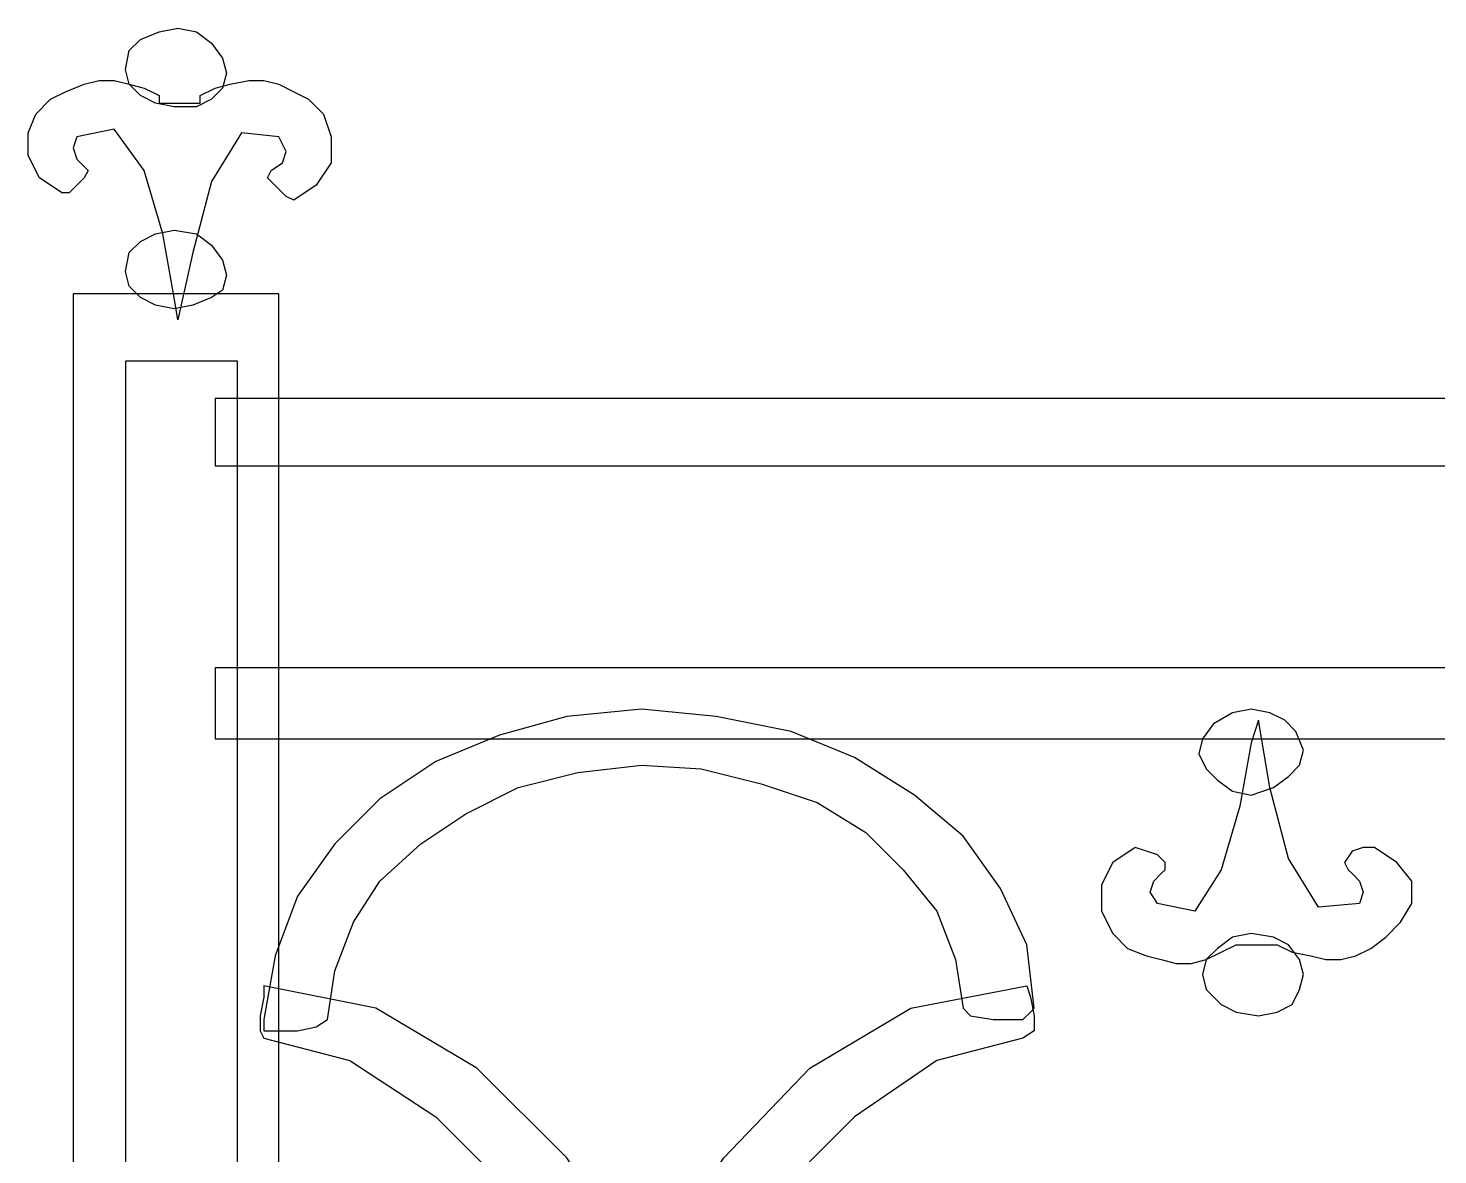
# Model space of a CAD drawing. Header units: centimetres. Extents: x -67 to 70, y -37 to 40.
# Drawn here: x -67.33 to -35.5, y 14.16 to 39.6 of the extents above; entities that cross this region are included whole.
import ezdxf

# ---------------------------------------------------------------- set-up
doc = ezdxf.new("R2010")
doc.units = ezdxf.units.CM
doc.header["$MEASUREMENT"] = 0
doc.layers.add('layer 1', color=7, linetype='Continuous')

msp = doc.modelspace()

# ---------------------------------------------------------------- linework, layer by layer
at = {"layer": 'layer 1', "color": 108}
for points, knots in [([(-62.85775, 38.58272), (-62.85775, 38.58272), (-62.94222, 38.92059), (-62.94222, 38.92059), (-62.94222, 38.92059), (-62.94222, 38.92059), (-63.19562, 39.25846), (-63.19562, 39.25846), (-63.19562, 39.25846), (-63.19562, 39.25846), (-63.53348, 39.51186), (-63.53348, 39.51186), (-63.53348, 39.51186), (-63.53348, 39.51186), (-63.95581, 39.59632), (-63.95581, 39.59632), (-63.95581, 39.59632), (-63.95581, 39.59632), (-64.37814, 39.51186), (-64.37814, 39.51186), (-64.37814, 39.51186), (-64.37814, 39.51186), (-64.80048, 39.34292), (-64.80048, 39.34292), (-64.80048, 39.34292), (-64.80048, 39.34292), (-65.05388, 39.08952), (-65.05388, 39.08952), (-65.05388, 39.08952), (-65.05388, 39.08952), (-65.13834, 38.66719), (-65.13834, 38.66719), (-65.13834, 38.66719), (-65.13834, 38.66719), (-65.05388, 38.32933), (-65.05388, 38.32933), (-65.05388, 38.32933), (-65.05388, 38.32933), (-64.80048, 38.07593), (-64.80048, 38.07593), (-64.80048, 38.07593), (-64.80048, 38.07593), (-64.46261, 37.90699), (-64.46261, 37.90699), (-64.46261, 37.90699), (-64.46261, 37.90699), (-64.04028, 37.82253), (-64.04028, 37.82253), (-64.04028, 37.82253), (-64.04028, 37.82253), (-63.53348, 37.82253), (-63.53348, 37.82253), (-63.53348, 37.82253), (-63.53348, 37.82253), (-63.19562, 37.99146), (-63.19562, 37.99146), (-63.19562, 37.99146), (-63.19562, 37.99146), (-62.94222, 38.24486), (-62.94222, 38.24486), (-62.94222, 38.24486), (-62.94222, 38.24486), (-62.85775, 38.58272), (-62.85775, 38.58272)], [0, 0, 0, 0, 0.0625, 0.0625, 0.0625, 0.0625, 0.125, 0.125, 0.125, 0.125, 0.1875, 0.1875, 0.1875, 0.1875, 0.25, 0.25, 0.25, 0.25, 0.3125, 0.3125, 0.3125, 0.3125, 0.375, 0.375, 0.375, 0.375, 0.4375, 0.4375, 0.4375, 0.4375, 0.5, 0.5, 0.5, 0.5, 0.5625, 0.5625, 0.5625, 0.5625, 0.625, 0.625, 0.625, 0.625, 0.6875, 0.6875, 0.6875, 0.6875, 0.75, 0.75, 0.75, 0.75, 0.8125, 0.8125, 0.8125, 0.8125, 0.875, 0.875, 0.875, 0.875, 0.9375, 0.9375, 0.9375, 0.9375, 1, 1, 1, 1]), ([(-63.44901, 37.90699), (-63.44901, 37.90699), (-64.37814, 37.90699), (-64.37814, 37.90699), (-64.37814, 37.90699), (-64.37814, 37.90699), (-64.37814, 38.07593), (-64.37814, 38.07593), (-64.37814, 38.07593), (-64.37814, 38.07593), (-64.71601, 38.24486), (-64.71601, 38.24486), (-64.71601, 38.24486), (-64.71601, 38.24486), (-65.05388, 38.32933), (-65.05388, 38.32933), (-65.05388, 38.32933), (-65.05388, 38.32933), (-65.39174, 38.41379), (-65.39174, 38.41379), (-65.39174, 38.41379), (-65.39174, 38.41379), (-65.72961, 38.41379), (-65.72961, 38.41379), (-65.72961, 38.41379), (-65.72961, 38.41379), (-66.06747, 38.32933), (-66.06747, 38.32933), (-66.06747, 38.32933), (-66.06747, 38.32933), (-66.48981, 38.16039), (-66.48981, 38.16039), (-66.48981, 38.16039), (-66.48981, 38.16039), (-66.82767, 37.99146), (-66.82767, 37.99146), (-66.82767, 37.99146), (-66.82767, 37.99146), (-67.16554, 37.65359), (-67.16554, 37.65359), (-67.16554, 37.65359), (-67.16554, 37.65359), (-67.33447, 37.23126), (-67.33447, 37.23126), (-67.33447, 37.23126), (-67.33447, 37.23126), (-67.33447, 36.72446), (-67.33447, 36.72446), (-67.33447, 36.72446), (-67.33447, 36.72446), (-67.08107, 36.21767), (-67.08107, 36.21767), (-67.08107, 36.21767), (-67.08107, 36.21767), (-66.57427, 35.8798), (-66.57427, 35.8798), (-66.57427, 35.8798), (-66.57427, 35.8798), (-66.40534, 35.8798), (-66.40534, 35.8798), (-66.40534, 35.8798), (-66.40534, 35.8798), (-66.23641, 36.04873), (-66.23641, 36.04873), (-66.23641, 36.04873), (-66.23641, 36.04873), (-66.06747, 36.21767), (-66.06747, 36.21767), (-66.06747, 36.21767), (-66.06747, 36.21767), (-65.98301, 36.3866), (-65.98301, 36.3866), (-65.98301, 36.3866), (-65.98301, 36.3866), (-66.06747, 36.47106), (-66.06747, 36.47106), (-66.06747, 36.47106), (-66.06747, 36.47106), (-66.23641, 36.64), (-66.23641, 36.64), (-66.23641, 36.64), (-66.23641, 36.64), (-66.32087, 36.8934), (-66.32087, 36.8934), (-66.32087, 36.8934), (-66.32087, 36.8934), (-66.23641, 37.1468), (-66.23641, 37.1468), (-66.23641, 37.1468), (-66.23641, 37.1468), (-65.39174, 37.31573), (-65.39174, 37.31573), (-65.39174, 37.31573), (-65.39174, 37.31573), (-64.71601, 36.3866), (-64.71601, 36.3866), (-64.71601, 36.3866), (-64.71601, 36.3866), (-64.29368, 34.95067), (-64.29368, 34.95067), (-64.29368, 34.95067), (-64.29368, 34.95067), (-64.04028, 33.51474), (-64.04028, 33.51474), (-64.04028, 33.51474), (-64.04028, 33.51474), (-63.95581, 33.00794), (-63.95581, 33.00794), (-63.95581, 33.00794), (-63.95581, 33.00794), (-63.61795, 34.52834), (-63.61795, 34.52834), (-63.61795, 34.52834), (-63.61795, 34.52834), (-63.19562, 36.1332), (-63.19562, 36.1332), (-63.19562, 36.1332), (-63.19562, 36.1332), (-62.51988, 37.23126), (-62.51988, 37.23126), (-62.51988, 37.23126), (-62.51988, 37.23126), (-61.67522, 37.1468), (-61.67522, 37.1468), (-61.67522, 37.1468), (-61.67522, 37.1468), (-61.50629, 36.80893), (-61.50629, 36.80893), (-61.50629, 36.80893), (-61.50629, 36.80893), (-61.59075, 36.55553), (-61.59075, 36.55553), (-61.59075, 36.55553), (-61.59075, 36.55553), (-61.84415, 36.3866), (-61.84415, 36.3866), (-61.84415, 36.3866), (-61.84415, 36.3866), (-61.92862, 36.21767), (-61.92862, 36.21767), (-61.92862, 36.21767), (-61.92862, 36.21767), (-61.84415, 36.1332), (-61.84415, 36.1332), (-61.84415, 36.1332), (-61.84415, 36.1332), (-61.67522, 35.96427), (-61.67522, 35.96427), (-61.67522, 35.96427), (-61.67522, 35.96427), (-61.50629, 35.79533), (-61.50629, 35.79533), (-61.50629, 35.79533), (-61.50629, 35.79533), (-61.33735, 35.71087), (-61.33735, 35.71087), (-61.33735, 35.71087), (-61.33735, 35.71087), (-60.83056, 36.04873), (-60.83056, 36.04873), (-60.83056, 36.04873), (-60.83056, 36.04873), (-60.49269, 36.55553), (-60.49269, 36.55553), (-60.49269, 36.55553), (-60.49269, 36.55553), (-60.49269, 37.1468), (-60.49269, 37.1468), (-60.49269, 37.1468), (-60.49269, 37.1468), (-60.66162, 37.65359), (-60.66162, 37.65359), (-60.66162, 37.65359), (-60.66162, 37.65359), (-60.99949, 37.99146), (-60.99949, 37.99146), (-60.99949, 37.99146), (-60.99949, 37.99146), (-61.33735, 38.16039), (-61.33735, 38.16039), (-61.33735, 38.16039), (-61.33735, 38.16039), (-61.67522, 38.32933), (-61.67522, 38.32933), (-61.67522, 38.32933), (-61.67522, 38.32933), (-62.01309, 38.41379), (-62.01309, 38.41379), (-62.01309, 38.41379), (-62.01309, 38.41379), (-62.35095, 38.41379), (-62.35095, 38.41379), (-62.35095, 38.41379), (-62.35095, 38.41379), (-62.77328, 38.32933), (-62.77328, 38.32933), (-62.77328, 38.32933), (-62.77328, 38.32933), (-63.11115, 38.24486), (-63.11115, 38.24486), (-63.11115, 38.24486), (-63.11115, 38.24486), (-63.44901, 38.07593), (-63.44901, 38.07593), (-63.44901, 38.07593), (-63.44901, 38.07593), (-63.44901, 37.90699), (-63.44901, 37.90699)], [0, 0, 0, 0, 0.01923077, 0.01923077, 0.01923077, 0.01923077, 0.03846154, 0.03846154, 0.03846154, 0.03846154, 0.05769231, 0.05769231, 0.05769231, 0.05769231, 0.07692308, 0.07692308, 0.07692308, 0.07692308, 0.09615385, 0.09615385, 0.09615385, 0.09615385, 0.11538462, 0.11538462, 0.11538462, 0.11538462, 0.13461538, 0.13461538, 0.13461538, 0.13461538, 0.15384615, 0.15384615, 0.15384615, 0.15384615, 0.17307692, 0.17307692, 0.17307692, 0.17307692, 0.19230769, 0.19230769, 0.19230769, 0.19230769, 0.21153846, 0.21153846, 0.21153846, 0.21153846, 0.23076923, 0.23076923, 0.23076923, 0.23076923, 0.25, 0.25, 0.25, 0.25, 0.26923077, 0.26923077, 0.26923077, 0.26923077, 0.28846154, 0.28846154, 0.28846154, 0.28846154, 0.30769231, 0.30769231, 0.30769231, 0.30769231, 0.32692308, 0.32692308, 0.32692308, 0.32692308, 0.34615385, 0.34615385, 0.34615385, 0.34615385, 0.36538462, 0.36538462, 0.36538462, 0.36538462, 0.38461538, 0.38461538, 0.38461538, 0.38461538, 0.40384615, 0.40384615, 0.40384615, 0.40384615, 0.42307692, 0.42307692, 0.42307692, 0.42307692, 0.44230769, 0.44230769, 0.44230769, 0.44230769, 0.46153846, 0.46153846, 0.46153846, 0.46153846, 0.48076923, 0.48076923, 0.48076923, 0.48076923, 0.5, 0.5, 0.5, 0.5, 0.51923077, 0.51923077, 0.51923077, 0.51923077, 0.53846154, 0.53846154, 0.53846154, 0.53846154, 0.55769231, 0.55769231, 0.55769231, 0.55769231, 0.57692308, 0.57692308, 0.57692308, 0.57692308, 0.59615385, 0.59615385, 0.59615385, 0.59615385, 0.61538462, 0.61538462, 0.61538462, 0.61538462, 0.63461538, 0.63461538, 0.63461538, 0.63461538, 0.65384615, 0.65384615, 0.65384615, 0.65384615, 0.67307692, 0.67307692, 0.67307692, 0.67307692, 0.69230769, 0.69230769, 0.69230769, 0.69230769, 0.71153846, 0.71153846, 0.71153846, 0.71153846, 0.73076923, 0.73076923, 0.73076923, 0.73076923, 0.75, 0.75, 0.75, 0.75, 0.76923077, 0.76923077, 0.76923077, 0.76923077, 0.78846154, 0.78846154, 0.78846154, 0.78846154, 0.80769231, 0.80769231, 0.80769231, 0.80769231, 0.82692308, 0.82692308, 0.82692308, 0.82692308, 0.84615385, 0.84615385, 0.84615385, 0.84615385, 0.86538462, 0.86538462, 0.86538462, 0.86538462, 0.88461538, 0.88461538, 0.88461538, 0.88461538, 0.90384615, 0.90384615, 0.90384615, 0.90384615, 0.92307692, 0.92307692, 0.92307692, 0.92307692, 0.94230769, 0.94230769, 0.94230769, 0.94230769, 0.96153846, 0.96153846, 0.96153846, 0.96153846, 0.98076923, 0.98076923, 0.98076923, 0.98076923, 1, 1, 1, 1]), ([(-62.85775, 34.02154), (-62.85775, 34.02154), (-62.94222, 34.3594), (-62.94222, 34.3594), (-62.94222, 34.3594), (-62.94222, 34.3594), (-63.19562, 34.69727), (-63.19562, 34.69727), (-63.19562, 34.69727), (-63.19562, 34.69727), (-63.53348, 34.95067), (-63.53348, 34.95067), (-63.53348, 34.95067), (-63.53348, 34.95067), (-64.04028, 35.03514), (-64.04028, 35.03514), (-64.04028, 35.03514), (-64.04028, 35.03514), (-64.46261, 34.95067), (-64.46261, 34.95067), (-64.46261, 34.95067), (-64.46261, 34.95067), (-64.80048, 34.78174), (-64.80048, 34.78174), (-64.80048, 34.78174), (-64.80048, 34.78174), (-65.05388, 34.52834), (-65.05388, 34.52834), (-65.05388, 34.52834), (-65.05388, 34.52834), (-65.13834, 34.10601), (-65.13834, 34.10601), (-65.13834, 34.10601), (-65.13834, 34.10601), (-65.05388, 33.76814), (-65.05388, 33.76814), (-65.05388, 33.76814), (-65.05388, 33.76814), (-64.80048, 33.51474), (-64.80048, 33.51474), (-64.80048, 33.51474), (-64.80048, 33.51474), (-64.46261, 33.34581), (-64.46261, 33.34581), (-64.46261, 33.34581), (-64.46261, 33.34581), (-64.04028, 33.26134), (-64.04028, 33.26134), (-64.04028, 33.26134), (-64.04028, 33.26134), (-63.61795, 33.34581), (-63.61795, 33.34581), (-63.61795, 33.34581), (-63.61795, 33.34581), (-63.19562, 33.51474), (-63.19562, 33.51474), (-63.19562, 33.51474), (-63.19562, 33.51474), (-62.94222, 33.68367), (-62.94222, 33.68367), (-62.94222, 33.68367), (-62.94222, 33.68367), (-62.85775, 34.02154), (-62.85775, 34.02154)], [0, 0, 0, 0, 0.0625, 0.0625, 0.0625, 0.0625, 0.125, 0.125, 0.125, 0.125, 0.1875, 0.1875, 0.1875, 0.1875, 0.25, 0.25, 0.25, 0.25, 0.3125, 0.3125, 0.3125, 0.3125, 0.375, 0.375, 0.375, 0.375, 0.4375, 0.4375, 0.4375, 0.4375, 0.5, 0.5, 0.5, 0.5, 0.5625, 0.5625, 0.5625, 0.5625, 0.625, 0.625, 0.625, 0.625, 0.6875, 0.6875, 0.6875, 0.6875, 0.75, 0.75, 0.75, 0.75, 0.8125, 0.8125, 0.8125, 0.8125, 0.875, 0.875, 0.875, 0.875, 0.9375, 0.9375, 0.9375, 0.9375, 1, 1, 1, 1]), ([(-66.32087, 33.59921), (-66.32087, 33.59921), (-61.67522, 33.59921), (-61.67522, 33.59921), (-61.67522, 33.59921), (-61.67522, 33.59921), (-61.67522, -33.46712), (-61.67522, -33.46712), (-61.67522, -33.46712), (-61.67522, -33.46712), (-66.32087, -33.46712), (-66.32087, -33.46712), (-66.32087, -33.46712), (-66.32087, -33.46712), (-66.32087, 33.59921), (-66.32087, 33.59921)], [0, 0, 0, 0, 0.25, 0.25, 0.25, 0.25, 0.5, 0.5, 0.5, 0.5, 0.75, 0.75, 0.75, 0.75, 1, 1, 1, 1]), ([(-63.11115, 31.23415), (-63.11115, 31.23415), (65.19332, 31.23415), (65.19332, 31.23415), (65.19332, 31.23415), (65.19332, 31.23415), (65.19332, 29.71375), (65.19332, 29.71375), (65.19332, 29.71375), (65.19332, 29.71375), (-63.11115, 29.71375), (-63.11115, 29.71375), (-63.11115, 29.71375), (-63.11115, 29.71375), (-63.11115, 31.23415), (-63.11115, 31.23415)], [0, 0, 0, 0, 0.25, 0.25, 0.25, 0.25, 0.5, 0.5, 0.5, 0.5, 0.75, 0.75, 0.75, 0.75, 1, 1, 1, 1]), ([(-63.11115, 25.15257), (-63.11115, 25.15257), (65.19332, 25.15257), (65.19332, 25.15257), (65.19332, 25.15257), (65.19332, 25.15257), (65.19332, 23.5477), (65.19332, 23.5477), (65.19332, 23.5477), (65.19332, 23.5477), (-63.11115, 23.5477), (-63.11115, 23.5477), (-63.11115, 23.5477), (-63.11115, 23.5477), (-63.11115, 25.15257), (-63.11115, 25.15257)], [0, 0, 0, 0, 0.25, 0.25, 0.25, 0.25, 0.5, 0.5, 0.5, 0.5, 0.75, 0.75, 0.75, 0.75, 1, 1, 1, 1]), ([(-53.48198, 24.22344), (-53.48198, 24.22344), (-51.79265, 24.0545), (-51.79265, 24.0545), (-51.79265, 24.0545), (-51.79265, 24.0545), (-50.10332, 23.71664), (-50.10332, 23.71664), (-50.10332, 23.71664), (-50.10332, 23.71664), (-48.66739, 23.12537), (-48.66739, 23.12537), (-48.66739, 23.12537), (-48.66739, 23.12537), (-47.31593, 22.28071), (-47.31593, 22.28071), (-47.31593, 22.28071), (-47.31593, 22.28071), (-46.21787, 21.35158), (-46.21787, 21.35158), (-46.21787, 21.35158), (-46.21787, 21.35158), (-45.3732, 20.16905), (-45.3732, 20.16905), (-45.3732, 20.16905), (-45.3732, 20.16905), (-44.78194, 18.90205), (-44.78194, 18.90205), (-44.78194, 18.90205), (-44.78194, 18.90205), (-44.61301, 17.46612), (-44.61301, 17.46612), (-44.61301, 17.46612), (-44.61301, 17.46612), (-44.61301, 17.46612), (-44.61301, 17.46612), (-44.61301, 17.46612), (-44.61301, 17.46612), (-44.69747, 17.38166), (-44.69747, 17.38166), (-44.69747, 17.38166), (-44.69747, 17.38166), (-44.86641, 17.21272), (-44.86641, 17.21272), (-44.86641, 17.21272), (-44.86641, 17.21272), (-44.86641, 17.21272), (-44.86641, 17.21272), (-44.86641, 17.21272), (-44.86641, 17.21272), (-45.1198, 17.21272), (-45.1198, 17.21272), (-45.1198, 17.21272), (-45.1198, 17.21272), (-45.54214, 17.21272), (-45.54214, 17.21272), (-45.54214, 17.21272), (-45.54214, 17.21272), (-46.04893, 17.29719), (-46.04893, 17.29719), (-46.04893, 17.29719), (-46.04893, 17.29719), (-46.21787, 17.46612), (-46.21787, 17.46612), (-46.21787, 17.46612), (-46.21787, 17.46612), (-46.3868, 18.56419), (-46.3868, 18.56419), (-46.3868, 18.56419), (-46.3868, 18.56419), (-46.80913, 19.66225), (-46.80913, 19.66225), (-46.80913, 19.66225), (-46.80913, 19.66225), (-47.56933, 20.59138), (-47.56933, 20.59138), (-47.56933, 20.59138), (-47.56933, 20.59138), (-48.41399, 21.43604), (-48.41399, 21.43604), (-48.41399, 21.43604), (-48.41399, 21.43604), (-49.51206, 22.11178), (-49.51206, 22.11178), (-49.51206, 22.11178), (-49.51206, 22.11178), (-50.77905, 22.53411), (-50.77905, 22.53411), (-50.77905, 22.53411), (-50.77905, 22.53411), (-52.13052, 22.87197), (-52.13052, 22.87197), (-52.13052, 22.87197), (-52.13052, 22.87197), (-53.48198, 22.95644), (-53.48198, 22.95644), (-53.48198, 22.95644), (-53.48198, 22.95644), (-54.91791, 22.78751), (-54.91791, 22.78751), (-54.91791, 22.78751), (-54.91791, 22.78751), (-56.26937, 22.44964), (-56.26937, 22.44964), (-56.26937, 22.44964), (-56.26937, 22.44964), (-57.4519, 21.85838), (-57.4519, 21.85838), (-57.4519, 21.85838), (-57.4519, 21.85838), (-58.4655, 21.18265), (-58.4655, 21.18265), (-58.4655, 21.18265), (-58.4655, 21.18265), (-59.39463, 20.33798), (-59.39463, 20.33798), (-59.39463, 20.33798), (-59.39463, 20.33798), (-59.98589, 19.40885), (-59.98589, 19.40885), (-59.98589, 19.40885), (-59.98589, 19.40885), (-60.40822, 18.31079), (-60.40822, 18.31079), (-60.40822, 18.31079), (-60.40822, 18.31079), (-60.57716, 17.21272), (-60.57716, 17.21272), (-60.57716, 17.21272), (-60.57716, 17.21272), (-60.83056, 17.04379), (-60.83056, 17.04379), (-60.83056, 17.04379), (-60.83056, 17.04379), (-61.25289, 16.95932), (-61.25289, 16.95932), (-61.25289, 16.95932), (-61.25289, 16.95932), (-61.75969, 16.95932), (-61.75969, 16.95932), (-61.75969, 16.95932), (-61.75969, 16.95932), (-62.01309, 16.95932), (-62.01309, 16.95932), (-62.01309, 16.95932), (-62.01309, 16.95932), (-62.01309, 16.95932), (-62.01309, 16.95932), (-62.01309, 16.95932), (-62.01309, 16.95932), (-62.01309, 17.12826), (-62.01309, 17.12826), (-62.01309, 17.12826), (-62.01309, 17.12826), (-62.01309, 17.21272), (-62.01309, 17.21272), (-62.01309, 17.21272), (-62.01309, 17.21272), (-62.01309, 17.21272), (-62.01309, 17.21272), (-62.01309, 17.21272), (-62.01309, 17.21272), (-61.75969, 18.64865), (-61.75969, 18.64865), (-61.75969, 18.64865), (-61.75969, 18.64865), (-61.25289, 20.00012), (-61.25289, 20.00012), (-61.25289, 20.00012), (-61.25289, 20.00012), (-60.40822, 21.18265), (-60.40822, 21.18265), (-60.40822, 21.18265), (-60.40822, 21.18265), (-59.39463, 22.19624), (-59.39463, 22.19624), (-59.39463, 22.19624), (-59.39463, 22.19624), (-58.12763, 23.04091), (-58.12763, 23.04091), (-58.12763, 23.04091), (-58.12763, 23.04091), (-56.6917, 23.63217), (-56.6917, 23.63217), (-56.6917, 23.63217), (-56.6917, 23.63217), (-55.17131, 24.0545), (-55.17131, 24.0545), (-55.17131, 24.0545), (-55.17131, 24.0545), (-53.48198, 24.22344), (-53.48198, 24.22344)], [0, 0, 0, 0, 0.02083333, 0.02083333, 0.02083333, 0.02083333, 0.04166667, 0.04166667, 0.04166667, 0.04166667, 0.0625, 0.0625, 0.0625, 0.0625, 0.08333333, 0.08333333, 0.08333333, 0.08333333, 0.10416667, 0.10416667, 0.10416667, 0.10416667, 0.125, 0.125, 0.125, 0.125, 0.14583333, 0.14583333, 0.14583333, 0.14583333, 0.16666667, 0.16666667, 0.16666667, 0.16666667, 0.1875, 0.1875, 0.1875, 0.1875, 0.20833333, 0.20833333, 0.20833333, 0.20833333, 0.22916667, 0.22916667, 0.22916667, 0.22916667, 0.25, 0.25, 0.25, 0.25, 0.27083333, 0.27083333, 0.27083333, 0.27083333, 0.29166667, 0.29166667, 0.29166667, 0.29166667, 0.3125, 0.3125, 0.3125, 0.3125, 0.33333333, 0.33333333, 0.33333333, 0.33333333, 0.35416667, 0.35416667, 0.35416667, 0.35416667, 0.375, 0.375, 0.375, 0.375, 0.39583333, 0.39583333, 0.39583333, 0.39583333, 0.41666667, 0.41666667, 0.41666667, 0.41666667, 0.4375, 0.4375, 0.4375, 0.4375, 0.45833333, 0.45833333, 0.45833333, 0.45833333, 0.47916667, 0.47916667, 0.47916667, 0.47916667, 0.5, 0.5, 0.5, 0.5, 0.52083333, 0.52083333, 0.52083333, 0.52083333, 0.54166667, 0.54166667, 0.54166667, 0.54166667, 0.5625, 0.5625, 0.5625, 0.5625, 0.58333333, 0.58333333, 0.58333333, 0.58333333, 0.60416667, 0.60416667, 0.60416667, 0.60416667, 0.625, 0.625, 0.625, 0.625, 0.64583333, 0.64583333, 0.64583333, 0.64583333, 0.66666667, 0.66666667, 0.66666667, 0.66666667, 0.6875, 0.6875, 0.6875, 0.6875, 0.70833333, 0.70833333, 0.70833333, 0.70833333, 0.72916667, 0.72916667, 0.72916667, 0.72916667, 0.75, 0.75, 0.75, 0.75, 0.77083333, 0.77083333, 0.77083333, 0.77083333, 0.79166667, 0.79166667, 0.79166667, 0.79166667, 0.8125, 0.8125, 0.8125, 0.8125, 0.83333333, 0.83333333, 0.83333333, 0.83333333, 0.85416667, 0.85416667, 0.85416667, 0.85416667, 0.875, 0.875, 0.875, 0.875, 0.89583333, 0.89583333, 0.89583333, 0.89583333, 0.91666667, 0.91666667, 0.91666667, 0.91666667, 0.9375, 0.9375, 0.9375, 0.9375, 0.95833333, 0.95833333, 0.95833333, 0.95833333, 0.97916667, 0.97916667, 0.97916667, 0.97916667, 1, 1, 1, 1]), ([(-38.53142, 23.29431), (-38.53142, 23.29431), (-38.61589, 22.95644), (-38.61589, 22.95644), (-38.61589, 22.95644), (-38.61589, 22.95644), (-38.86929, 22.70304), (-38.86929, 22.70304), (-38.86929, 22.70304), (-38.86929, 22.70304), (-39.20716, 22.44964), (-39.20716, 22.44964), (-39.20716, 22.44964), (-39.20716, 22.44964), (-39.71395, 22.28071), (-39.71395, 22.28071), (-39.71395, 22.28071), (-39.71395, 22.28071), (-40.13629, 22.36517), (-40.13629, 22.36517), (-40.13629, 22.36517), (-40.13629, 22.36517), (-40.47415, 22.61857), (-40.47415, 22.61857), (-40.47415, 22.61857), (-40.47415, 22.61857), (-40.72755, 22.87197), (-40.72755, 22.87197), (-40.72755, 22.87197), (-40.72755, 22.87197), (-40.89648, 23.20984), (-40.89648, 23.20984), (-40.89648, 23.20984), (-40.89648, 23.20984), (-40.81202, 23.5477), (-40.81202, 23.5477), (-40.81202, 23.5477), (-40.81202, 23.5477), (-40.55862, 23.88557), (-40.55862, 23.88557), (-40.55862, 23.88557), (-40.55862, 23.88557), (-40.13629, 24.13897), (-40.13629, 24.13897), (-40.13629, 24.13897), (-40.13629, 24.13897), (-39.71395, 24.22344), (-39.71395, 24.22344), (-39.71395, 24.22344), (-39.71395, 24.22344), (-39.29162, 24.13897), (-39.29162, 24.13897), (-39.29162, 24.13897), (-39.29162, 24.13897), (-38.95376, 23.97004), (-38.95376, 23.97004), (-38.95376, 23.97004), (-38.95376, 23.97004), (-38.70036, 23.71664), (-38.70036, 23.71664), (-38.70036, 23.71664), (-38.70036, 23.71664), (-38.53142, 23.29431), (-38.53142, 23.29431)], [0, 0, 0, 0, 0.0625, 0.0625, 0.0625, 0.0625, 0.125, 0.125, 0.125, 0.125, 0.1875, 0.1875, 0.1875, 0.1875, 0.25, 0.25, 0.25, 0.25, 0.3125, 0.3125, 0.3125, 0.3125, 0.375, 0.375, 0.375, 0.375, 0.4375, 0.4375, 0.4375, 0.4375, 0.5, 0.5, 0.5, 0.5, 0.5625, 0.5625, 0.5625, 0.5625, 0.625, 0.625, 0.625, 0.625, 0.6875, 0.6875, 0.6875, 0.6875, 0.75, 0.75, 0.75, 0.75, 0.8125, 0.8125, 0.8125, 0.8125, 0.875, 0.875, 0.875, 0.875, 0.9375, 0.9375, 0.9375, 0.9375, 1, 1, 1, 1]), ([(-39.12269, 18.90205), (-39.12269, 18.90205), (-40.05182, 18.90205), (-40.05182, 18.90205), (-40.05182, 18.90205), (-40.05182, 18.90205), (-40.05182, 18.90205), (-40.05182, 18.90205), (-40.05182, 18.90205), (-40.05182, 18.90205), (-40.38969, 18.73312), (-40.38969, 18.73312), (-40.38969, 18.73312), (-40.38969, 18.73312), (-40.72755, 18.56419), (-40.72755, 18.56419), (-40.72755, 18.56419), (-40.72755, 18.56419), (-41.06542, 18.47972), (-41.06542, 18.47972), (-41.06542, 18.47972), (-41.06542, 18.47972), (-41.40328, 18.47972), (-41.40328, 18.47972), (-41.40328, 18.47972), (-41.40328, 18.47972), (-41.74115, 18.56419), (-41.74115, 18.56419), (-41.74115, 18.56419), (-41.74115, 18.56419), (-42.07901, 18.64865), (-42.07901, 18.64865), (-42.07901, 18.64865), (-42.07901, 18.64865), (-42.50135, 18.81759), (-42.50135, 18.81759), (-42.50135, 18.81759), (-42.50135, 18.81759), (-42.83921, 19.15545), (-42.83921, 19.15545), (-42.83921, 19.15545), (-42.83921, 19.15545), (-43.09261, 19.66225), (-43.09261, 19.66225), (-43.09261, 19.66225), (-43.09261, 19.66225), (-43.09261, 20.25351), (-43.09261, 20.25351), (-43.09261, 20.25351), (-43.09261, 20.25351), (-42.83921, 20.76031), (-42.83921, 20.76031), (-42.83921, 20.76031), (-42.83921, 20.76031), (-42.33241, 21.09818), (-42.33241, 21.09818), (-42.33241, 21.09818), (-42.33241, 21.09818), (-42.07901, 21.01371), (-42.07901, 21.01371), (-42.07901, 21.01371), (-42.07901, 21.01371), (-41.82561, 20.92925), (-41.82561, 20.92925), (-41.82561, 20.92925), (-41.82561, 20.92925), (-41.65668, 20.76031), (-41.65668, 20.76031), (-41.65668, 20.76031), (-41.65668, 20.76031), (-41.65668, 20.59138), (-41.65668, 20.59138), (-41.65668, 20.59138), (-41.65668, 20.59138), (-41.74115, 20.50691), (-41.74115, 20.50691), (-41.74115, 20.50691), (-41.74115, 20.50691), (-41.91008, 20.33798), (-41.91008, 20.33798), (-41.91008, 20.33798), (-41.91008, 20.33798), (-41.99455, 20.08458), (-41.99455, 20.08458), (-41.99455, 20.08458), (-41.99455, 20.08458), (-41.82561, 19.83118), (-41.82561, 19.83118), (-41.82561, 19.83118), (-41.82561, 19.83118), (-40.98095, 19.66225), (-40.98095, 19.66225), (-40.98095, 19.66225), (-40.98095, 19.66225), (-40.38969, 20.59138), (-40.38969, 20.59138), (-40.38969, 20.59138), (-40.38969, 20.59138), (-39.96735, 22.02731), (-39.96735, 22.02731), (-39.96735, 22.02731), (-39.96735, 22.02731), (-39.71395, 23.46324), (-39.71395, 23.46324), (-39.71395, 23.46324), (-39.71395, 23.46324), (-39.54502, 23.97004), (-39.54502, 23.97004), (-39.54502, 23.97004), (-39.54502, 23.97004), (-39.29162, 22.44964), (-39.29162, 22.44964), (-39.29162, 22.44964), (-39.29162, 22.44964), (-38.86929, 20.84478), (-38.86929, 20.84478), (-38.86929, 20.84478), (-38.86929, 20.84478), (-38.19356, 19.74672), (-38.19356, 19.74672), (-38.19356, 19.74672), (-38.19356, 19.74672), (-37.26443, 19.83118), (-37.26443, 19.83118), (-37.26443, 19.83118), (-37.26443, 19.83118), (-37.17996, 20.08458), (-37.17996, 20.08458), (-37.17996, 20.08458), (-37.17996, 20.08458), (-37.26443, 20.33798), (-37.26443, 20.33798), (-37.26443, 20.33798), (-37.26443, 20.33798), (-37.43336, 20.50691), (-37.43336, 20.50691), (-37.43336, 20.50691), (-37.43336, 20.50691), (-37.51783, 20.59138), (-37.51783, 20.59138), (-37.51783, 20.59138), (-37.51783, 20.59138), (-37.60229, 20.76031), (-37.60229, 20.76031), (-37.60229, 20.76031), (-37.60229, 20.76031), (-37.43336, 21.01371), (-37.43336, 21.01371), (-37.43336, 21.01371), (-37.43336, 21.01371), (-37.17996, 21.09818), (-37.17996, 21.09818), (-37.17996, 21.09818), (-37.17996, 21.09818), (-36.92656, 21.09818), (-36.92656, 21.09818), (-36.92656, 21.09818), (-36.92656, 21.09818), (-36.41976, 20.76031), (-36.41976, 20.76031), (-36.41976, 20.76031), (-36.41976, 20.76031), (-36.0819, 20.33798), (-36.0819, 20.33798), (-36.0819, 20.33798), (-36.0819, 20.33798), (-36.0819, 19.83118), (-36.0819, 19.83118), (-36.0819, 19.83118), (-36.0819, 19.83118), (-36.3353, 19.40885), (-36.3353, 19.40885), (-36.3353, 19.40885), (-36.3353, 19.40885), (-36.67316, 19.07098), (-36.67316, 19.07098), (-36.67316, 19.07098), (-36.67316, 19.07098), (-37.01103, 18.81759), (-37.01103, 18.81759), (-37.01103, 18.81759), (-37.01103, 18.81759), (-37.3489, 18.64865), (-37.3489, 18.64865), (-37.3489, 18.64865), (-37.3489, 18.64865), (-37.68676, 18.56419), (-37.68676, 18.56419), (-37.68676, 18.56419), (-37.68676, 18.56419), (-38.02463, 18.56419), (-38.02463, 18.56419), (-38.02463, 18.56419), (-38.02463, 18.56419), (-38.36249, 18.64865), (-38.36249, 18.64865), (-38.36249, 18.64865), (-38.36249, 18.64865), (-38.78482, 18.73312), (-38.78482, 18.73312), (-38.78482, 18.73312), (-38.78482, 18.73312), (-39.12269, 18.90205), (-39.12269, 18.90205), (-39.12269, 18.90205), (-39.12269, 18.90205), (-39.12269, 18.90205), (-39.12269, 18.90205)], [0, 0, 0, 0, 0.01923077, 0.01923077, 0.01923077, 0.01923077, 0.03846154, 0.03846154, 0.03846154, 0.03846154, 0.05769231, 0.05769231, 0.05769231, 0.05769231, 0.07692308, 0.07692308, 0.07692308, 0.07692308, 0.09615385, 0.09615385, 0.09615385, 0.09615385, 0.11538462, 0.11538462, 0.11538462, 0.11538462, 0.13461538, 0.13461538, 0.13461538, 0.13461538, 0.15384615, 0.15384615, 0.15384615, 0.15384615, 0.17307692, 0.17307692, 0.17307692, 0.17307692, 0.19230769, 0.19230769, 0.19230769, 0.19230769, 0.21153846, 0.21153846, 0.21153846, 0.21153846, 0.23076923, 0.23076923, 0.23076923, 0.23076923, 0.25, 0.25, 0.25, 0.25, 0.26923077, 0.26923077, 0.26923077, 0.26923077, 0.28846154, 0.28846154, 0.28846154, 0.28846154, 0.30769231, 0.30769231, 0.30769231, 0.30769231, 0.32692308, 0.32692308, 0.32692308, 0.32692308, 0.34615385, 0.34615385, 0.34615385, 0.34615385, 0.36538462, 0.36538462, 0.36538462, 0.36538462, 0.38461538, 0.38461538, 0.38461538, 0.38461538, 0.40384615, 0.40384615, 0.40384615, 0.40384615, 0.42307692, 0.42307692, 0.42307692, 0.42307692, 0.44230769, 0.44230769, 0.44230769, 0.44230769, 0.46153846, 0.46153846, 0.46153846, 0.46153846, 0.48076923, 0.48076923, 0.48076923, 0.48076923, 0.5, 0.5, 0.5, 0.5, 0.51923077, 0.51923077, 0.51923077, 0.51923077, 0.53846154, 0.53846154, 0.53846154, 0.53846154, 0.55769231, 0.55769231, 0.55769231, 0.55769231, 0.57692308, 0.57692308, 0.57692308, 0.57692308, 0.59615385, 0.59615385, 0.59615385, 0.59615385, 0.61538462, 0.61538462, 0.61538462, 0.61538462, 0.63461538, 0.63461538, 0.63461538, 0.63461538, 0.65384615, 0.65384615, 0.65384615, 0.65384615, 0.67307692, 0.67307692, 0.67307692, 0.67307692, 0.69230769, 0.69230769, 0.69230769, 0.69230769, 0.71153846, 0.71153846, 0.71153846, 0.71153846, 0.73076923, 0.73076923, 0.73076923, 0.73076923, 0.75, 0.75, 0.75, 0.75, 0.76923077, 0.76923077, 0.76923077, 0.76923077, 0.78846154, 0.78846154, 0.78846154, 0.78846154, 0.80769231, 0.80769231, 0.80769231, 0.80769231, 0.82692308, 0.82692308, 0.82692308, 0.82692308, 0.84615385, 0.84615385, 0.84615385, 0.84615385, 0.86538462, 0.86538462, 0.86538462, 0.86538462, 0.88461538, 0.88461538, 0.88461538, 0.88461538, 0.90384615, 0.90384615, 0.90384615, 0.90384615, 0.92307692, 0.92307692, 0.92307692, 0.92307692, 0.94230769, 0.94230769, 0.94230769, 0.94230769, 0.96153846, 0.96153846, 0.96153846, 0.96153846, 0.98076923, 0.98076923, 0.98076923, 0.98076923, 1, 1, 1, 1]), ([(-38.53142, 18.22632), (-38.53142, 18.22632), (-38.61589, 17.88846), (-38.61589, 17.88846), (-38.61589, 17.88846), (-38.61589, 17.88846), (-38.78482, 17.55059), (-38.78482, 17.55059), (-38.78482, 17.55059), (-38.78482, 17.55059), (-39.12269, 17.38166), (-39.12269, 17.38166), (-39.12269, 17.38166), (-39.12269, 17.38166), (-39.54502, 17.29719), (-39.54502, 17.29719), (-39.54502, 17.29719), (-39.54502, 17.29719), (-40.05182, 17.38166), (-40.05182, 17.38166), (-40.05182, 17.38166), (-40.05182, 17.38166), (-40.38969, 17.55059), (-40.38969, 17.55059), (-40.38969, 17.55059), (-40.38969, 17.55059), (-40.72755, 17.88846), (-40.72755, 17.88846), (-40.72755, 17.88846), (-40.72755, 17.88846), (-40.81202, 18.22632), (-40.81202, 18.22632), (-40.81202, 18.22632), (-40.81202, 18.22632), (-40.72755, 18.56419), (-40.72755, 18.56419), (-40.72755, 18.56419), (-40.72755, 18.56419), (-40.47415, 18.81759), (-40.47415, 18.81759), (-40.47415, 18.81759), (-40.47415, 18.81759), (-40.13629, 19.07098), (-40.13629, 19.07098), (-40.13629, 19.07098), (-40.13629, 19.07098), (-39.71395, 19.15545), (-39.71395, 19.15545), (-39.71395, 19.15545), (-39.71395, 19.15545), (-39.20716, 19.07098), (-39.20716, 19.07098), (-39.20716, 19.07098), (-39.20716, 19.07098), (-38.86929, 18.90205), (-38.86929, 18.90205), (-38.86929, 18.90205), (-38.86929, 18.90205), (-38.61589, 18.56419), (-38.61589, 18.56419), (-38.61589, 18.56419), (-38.61589, 18.56419), (-38.53142, 18.22632), (-38.53142, 18.22632)], [0, 0, 0, 0, 0.0625, 0.0625, 0.0625, 0.0625, 0.125, 0.125, 0.125, 0.125, 0.1875, 0.1875, 0.1875, 0.1875, 0.25, 0.25, 0.25, 0.25, 0.3125, 0.3125, 0.3125, 0.3125, 0.375, 0.375, 0.375, 0.375, 0.4375, 0.4375, 0.4375, 0.4375, 0.5, 0.5, 0.5, 0.5, 0.5625, 0.5625, 0.5625, 0.5625, 0.625, 0.625, 0.625, 0.625, 0.6875, 0.6875, 0.6875, 0.6875, 0.75, 0.75, 0.75, 0.75, 0.8125, 0.8125, 0.8125, 0.8125, 0.875, 0.875, 0.875, 0.875, 0.9375, 0.9375, 0.9375, 0.9375, 1, 1, 1, 1]), ([(-50.10332, -0.69415), (-50.10332, -0.69415), (-50.35672, -4.41068), (-50.35672, -4.41068), (-50.35672, -4.41068), (-50.35672, -4.41068), (-51.11692, -7.8738), (-51.11692, -7.8738), (-51.11692, -7.8738), (-51.11692, -7.8738), (-52.21498, -10.99906), (-52.21498, -10.99906), (-52.21498, -10.99906), (-52.21498, -10.99906), (-53.56645, -13.70198), (-53.56645, -13.70198), (-53.56645, -13.70198), (-53.56645, -13.70198), (-55.34024, -15.98257), (-55.34024, -15.98257), (-55.34024, -15.98257), (-55.34024, -15.98257), (-57.28297, -17.6719), (-57.28297, -17.6719), (-57.28297, -17.6719), (-57.28297, -17.6719), (-59.56356, -18.6855), (-59.56356, -18.6855), (-59.56356, -18.6855), (-59.56356, -18.6855), (-61.92862, -19.02336), (-61.92862, -19.02336), (-61.92862, -19.02336), (-61.92862, -19.02336), (-62.01309, -18.6855), (-62.01309, -18.6855), (-62.01309, -18.6855), (-62.01309, -18.6855), (-62.01309, -18.26317), (-62.01309, -18.26317), (-62.01309, -18.26317), (-62.01309, -18.26317), (-62.01309, -17.84083), (-62.01309, -17.84083), (-62.01309, -17.84083), (-62.01309, -17.84083), (-61.92862, -17.58744), (-61.92862, -17.58744), (-61.92862, -17.58744), (-61.92862, -17.58744), (-59.90143, -17.1651), (-59.90143, -17.1651), (-59.90143, -17.1651), (-59.90143, -17.1651), (-57.9587, -16.15151), (-57.9587, -16.15151), (-57.9587, -16.15151), (-57.9587, -16.15151), (-56.1849, -14.54664), (-56.1849, -14.54664), (-56.1849, -14.54664), (-56.1849, -14.54664), (-54.58004, -12.43498), (-54.58004, -12.43498), (-54.58004, -12.43498), (-54.58004, -12.43498), (-53.31305, -9.90099), (-53.31305, -9.90099), (-53.31305, -9.90099), (-53.31305, -9.90099), (-52.38392, -7.02913), (-52.38392, -7.02913), (-52.38392, -7.02913), (-52.38392, -7.02913), (-51.79265, -3.81941), (-51.79265, -3.81941), (-51.79265, -3.81941), (-51.79265, -3.81941), (-51.70818, -0.52522), (-51.70818, -0.52522), (-51.70818, -0.52522), (-51.70818, -0.52522), (-51.87712, 2.60004), (-51.87712, 2.60004), (-51.87712, 2.60004), (-51.87712, 2.60004), (-52.46838, 5.64083), (-52.46838, 5.64083), (-52.46838, 5.64083), (-52.46838, 5.64083), (-53.48198, 8.51268), (-53.48198, 8.51268), (-53.48198, 8.51268), (-53.48198, 8.51268), (-54.83344, 11.04668), (-54.83344, 11.04668), (-54.83344, 11.04668), (-54.83344, 11.04668), (-56.4383, 13.32727), (-56.4383, 13.32727), (-56.4383, 13.32727), (-56.4383, 13.32727), (-58.12763, 15.0166), (-58.12763, 15.0166), (-58.12763, 15.0166), (-58.12763, 15.0166), (-60.07036, 16.28359), (-60.07036, 16.28359), (-60.07036, 16.28359), (-60.07036, 16.28359), (-62.01309, 16.79039), (-62.01309, 16.79039), (-62.01309, 16.79039), (-62.01309, 16.79039), (-62.09755, 16.95932), (-62.09755, 16.95932), (-62.09755, 16.95932), (-62.09755, 16.95932), (-62.09755, 17.29719), (-62.09755, 17.29719), (-62.09755, 17.29719), (-62.09755, 17.29719), (-62.01309, 17.71952), (-62.01309, 17.71952), (-62.01309, 17.71952), (-62.01309, 17.71952), (-62.01309, 17.97292), (-62.01309, 17.97292), (-62.01309, 17.97292), (-62.01309, 17.97292), (-59.47909, 17.46612), (-59.47909, 17.46612), (-59.47909, 17.46612), (-59.47909, 17.46612), (-57.1985, 16.11466), (-57.1985, 16.11466), (-57.1985, 16.11466), (-57.1985, 16.11466), (-55.17131, 14.08747), (-55.17131, 14.08747), (-55.17131, 14.08747), (-55.17131, 14.08747), (-53.48198, 11.55347), (-53.48198, 11.55347), (-53.48198, 11.55347), (-53.48198, 11.55347), (-52.13052, 8.68162), (-52.13052, 8.68162), (-52.13052, 8.68162), (-52.13052, 8.68162), (-51.03245, 5.64083), (-51.03245, 5.64083), (-51.03245, 5.64083), (-51.03245, 5.64083), (-50.35672, 2.4311), (-50.35672, 2.4311), (-50.35672, 2.4311), (-50.35672, 2.4311), (-50.10332, -0.69415), (-50.10332, -0.69415)], [0, 0, 0, 0, 0.025, 0.025, 0.025, 0.025, 0.05, 0.05, 0.05, 0.05, 0.075, 0.075, 0.075, 0.075, 0.1, 0.1, 0.1, 0.1, 0.125, 0.125, 0.125, 0.125, 0.15, 0.15, 0.15, 0.15, 0.175, 0.175, 0.175, 0.175, 0.2, 0.2, 0.2, 0.2, 0.225, 0.225, 0.225, 0.225, 0.25, 0.25, 0.25, 0.25, 0.275, 0.275, 0.275, 0.275, 0.3, 0.3, 0.3, 0.3, 0.325, 0.325, 0.325, 0.325, 0.35, 0.35, 0.35, 0.35, 0.375, 0.375, 0.375, 0.375, 0.4, 0.4, 0.4, 0.4, 0.425, 0.425, 0.425, 0.425, 0.45, 0.45, 0.45, 0.45, 0.475, 0.475, 0.475, 0.475, 0.5, 0.5, 0.5, 0.5, 0.525, 0.525, 0.525, 0.525, 0.55, 0.55, 0.55, 0.55, 0.575, 0.575, 0.575, 0.575, 0.6, 0.6, 0.6, 0.6, 0.625, 0.625, 0.625, 0.625, 0.65, 0.65, 0.65, 0.65, 0.675, 0.675, 0.675, 0.675, 0.7, 0.7, 0.7, 0.7, 0.725, 0.725, 0.725, 0.725, 0.75, 0.75, 0.75, 0.75, 0.775, 0.775, 0.775, 0.775, 0.8, 0.8, 0.8, 0.8, 0.825, 0.825, 0.825, 0.825, 0.85, 0.85, 0.85, 0.85, 0.875, 0.875, 0.875, 0.875, 0.9, 0.9, 0.9, 0.9, 0.925, 0.925, 0.925, 0.925, 0.95, 0.95, 0.95, 0.95, 0.975, 0.975, 0.975, 0.975, 1, 1, 1, 1]), ([(-56.60724, -0.69415), (-56.60724, -0.69415), (-56.35384, -4.41068), (-56.35384, -4.41068), (-56.35384, -4.41068), (-56.35384, -4.41068), (-55.67811, -7.8738), (-55.67811, -7.8738), (-55.67811, -7.8738), (-55.67811, -7.8738), (-54.58004, -10.99906), (-54.58004, -10.99906), (-54.58004, -10.99906), (-54.58004, -10.99906), (-53.14411, -13.70198), (-53.14411, -13.70198), (-53.14411, -13.70198), (-53.14411, -13.70198), (-51.45478, -15.98257), (-51.45478, -15.98257), (-51.45478, -15.98257), (-51.45478, -15.98257), (-49.42759, -17.6719), (-49.42759, -17.6719), (-49.42759, -17.6719), (-49.42759, -17.6719), (-47.23146, -18.6855), (-47.23146, -18.6855), (-47.23146, -18.6855), (-47.23146, -18.6855), (-44.86641, -19.02336), (-44.86641, -19.02336), (-44.86641, -19.02336), (-44.86641, -19.02336), (-44.78194, -18.6855), (-44.78194, -18.6855), (-44.78194, -18.6855), (-44.78194, -18.6855), (-44.69747, -18.1787), (-44.69747, -18.1787), (-44.69747, -18.1787), (-44.69747, -18.1787), (-44.78194, -17.75637), (-44.78194, -17.75637), (-44.78194, -17.75637), (-44.78194, -17.75637), (-44.86641, -17.58744), (-44.86641, -17.58744), (-44.86641, -17.58744), (-44.86641, -17.58744), (-46.8936, -17.1651), (-46.8936, -17.1651), (-46.8936, -17.1651), (-46.8936, -17.1651), (-48.83633, -16.15151), (-48.83633, -16.15151), (-48.83633, -16.15151), (-48.83633, -16.15151), (-50.61012, -14.54664), (-50.61012, -14.54664), (-50.61012, -14.54664), (-50.61012, -14.54664), (-52.13052, -12.43498), (-52.13052, -12.43498), (-52.13052, -12.43498), (-52.13052, -12.43498), (-53.48198, -9.90099), (-53.48198, -9.90099), (-53.48198, -9.90099), (-53.48198, -9.90099), (-54.41111, -7.02913), (-54.41111, -7.02913), (-54.41111, -7.02913), (-54.41111, -7.02913), (-55.00237, -3.81941), (-55.00237, -3.81941), (-55.00237, -3.81941), (-55.00237, -3.81941), (-55.17131, -0.52522), (-55.17131, -0.52522), (-55.17131, -0.52522), (-55.17131, -0.52522), (-54.91791, 2.60004), (-54.91791, 2.60004), (-54.91791, 2.60004), (-54.91791, 2.60004), (-54.32664, 5.64083), (-54.32664, 5.64083), (-54.32664, 5.64083), (-54.32664, 5.64083), (-53.22858, 8.51268), (-53.22858, 8.51268), (-53.22858, 8.51268), (-53.22858, 8.51268), (-51.96158, 11.04668), (-51.96158, 11.04668), (-51.96158, 11.04668), (-51.96158, 11.04668), (-50.35672, 13.32727), (-50.35672, 13.32727), (-50.35672, 13.32727), (-50.35672, 13.32727), (-48.66739, 15.0166), (-48.66739, 15.0166), (-48.66739, 15.0166), (-48.66739, 15.0166), (-46.80913, 16.28359), (-46.80913, 16.28359), (-46.80913, 16.28359), (-46.80913, 16.28359), (-44.86641, 16.79039), (-44.86641, 16.79039), (-44.86641, 16.79039), (-44.86641, 16.79039), (-44.61301, 16.95932), (-44.61301, 16.95932), (-44.61301, 16.95932), (-44.61301, 16.95932), (-44.61301, 17.29719), (-44.61301, 17.29719), (-44.61301, 17.29719), (-44.61301, 17.29719), (-44.69747, 17.71952), (-44.69747, 17.71952), (-44.69747, 17.71952), (-44.69747, 17.71952), (-44.78194, 17.97292), (-44.78194, 17.97292), (-44.78194, 17.97292), (-44.78194, 17.97292), (-47.4004, 17.46612), (-47.4004, 17.46612), (-47.4004, 17.46612), (-47.4004, 17.46612), (-49.68099, 16.11466), (-49.68099, 16.11466), (-49.68099, 16.11466), (-49.68099, 16.11466), (-51.62372, 14.08747), (-51.62372, 14.08747), (-51.62372, 14.08747), (-51.62372, 14.08747), (-53.31305, 11.55347), (-53.31305, 11.55347), (-53.31305, 11.55347), (-53.31305, 11.55347), (-54.66451, 8.68162), (-54.66451, 8.68162), (-54.66451, 8.68162), (-54.66451, 8.68162), (-55.67811, 5.64083), (-55.67811, 5.64083), (-55.67811, 5.64083), (-55.67811, 5.64083), (-56.35384, 2.4311), (-56.35384, 2.4311), (-56.35384, 2.4311), (-56.35384, 2.4311), (-56.60724, -0.69415), (-56.60724, -0.69415)], [0, 0, 0, 0, 0.025, 0.025, 0.025, 0.025, 0.05, 0.05, 0.05, 0.05, 0.075, 0.075, 0.075, 0.075, 0.1, 0.1, 0.1, 0.1, 0.125, 0.125, 0.125, 0.125, 0.15, 0.15, 0.15, 0.15, 0.175, 0.175, 0.175, 0.175, 0.2, 0.2, 0.2, 0.2, 0.225, 0.225, 0.225, 0.225, 0.25, 0.25, 0.25, 0.25, 0.275, 0.275, 0.275, 0.275, 0.3, 0.3, 0.3, 0.3, 0.325, 0.325, 0.325, 0.325, 0.35, 0.35, 0.35, 0.35, 0.375, 0.375, 0.375, 0.375, 0.4, 0.4, 0.4, 0.4, 0.425, 0.425, 0.425, 0.425, 0.45, 0.45, 0.45, 0.45, 0.475, 0.475, 0.475, 0.475, 0.5, 0.5, 0.5, 0.5, 0.525, 0.525, 0.525, 0.525, 0.55, 0.55, 0.55, 0.55, 0.575, 0.575, 0.575, 0.575, 0.6, 0.6, 0.6, 0.6, 0.625, 0.625, 0.625, 0.625, 0.65, 0.65, 0.65, 0.65, 0.675, 0.675, 0.675, 0.675, 0.7, 0.7, 0.7, 0.7, 0.725, 0.725, 0.725, 0.725, 0.75, 0.75, 0.75, 0.75, 0.775, 0.775, 0.775, 0.775, 0.8, 0.8, 0.8, 0.8, 0.825, 0.825, 0.825, 0.825, 0.85, 0.85, 0.85, 0.85, 0.875, 0.875, 0.875, 0.875, 0.9, 0.9, 0.9, 0.9, 0.925, 0.925, 0.925, 0.925, 0.95, 0.95, 0.95, 0.95, 0.975, 0.975, 0.975, 0.975, 1, 1, 1, 1])]:
    msp.add_open_spline(points, degree=3, knots=knots, dxfattribs=at)
at = {"layer": 'layer 1', "color": 117}
msp.add_open_spline([(-65.13834, 32.07881), (-65.13834, 32.07881), (-62.60435, 32.07881), (-62.60435, 32.07881), (-62.60435, 32.07881), (-62.60435, 32.07881), (-62.60435, -31.27099), (-62.60435, -31.27099), (-62.60435, -31.27099), (-62.60435, -31.27099), (-65.13834, -31.27099), (-65.13834, -31.27099), (-65.13834, -31.27099), (-65.13834, -31.27099), (-65.13834, 32.07881), (-65.13834, 32.07881)], degree=3, knots=[0, 0, 0, 0, 0.25, 0.25, 0.25, 0.25, 0.5, 0.5, 0.5, 0.5, 0.75, 0.75, 0.75, 0.75, 1, 1, 1, 1], dxfattribs=at)

doc.saveas('drawing.dxf')
